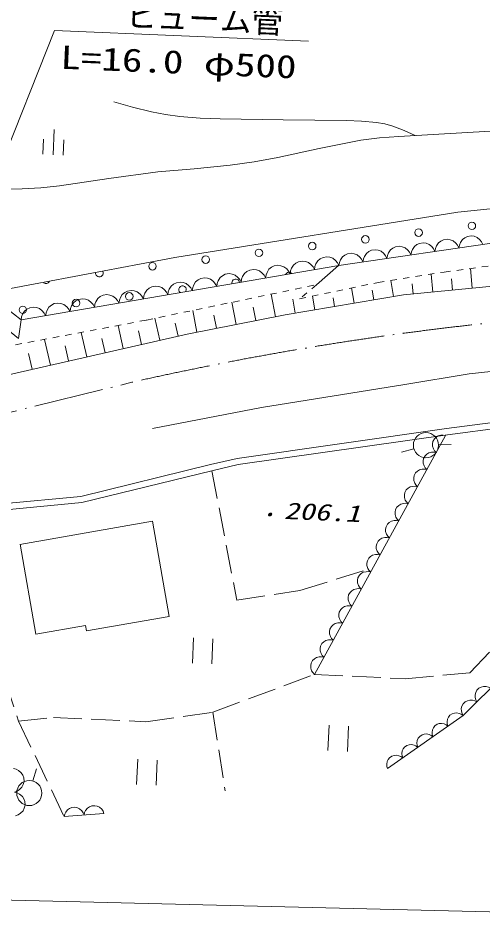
# Model space of a CAD drawing. Units: millimetres, scale not verified. Extents: x 40000 to 680000, y 20000 to 380000.
# Drawn here: x 205788 to 242548, y 262853 to 334275 of the extents above; entities that cross this region are included whole.
import ezdxf
from ezdxf.enums import TextEntityAlignment as Align

# ---------------------------------------------------------------- set-up
doc = ezdxf.new("R2010")
doc.units = ezdxf.units.MM
doc.header["$LTSCALE"] = 1000
for name, pattern in [('USER3', [3, 2.25, -0.75]), ('USER4', [1, 0.5, -0.5]), ('USER5', [7.000001, 5.508197, -0.688525, 0.114754, -0.688525])]:
    doc.linetypes.add(name, pattern=pattern)
for name, color, linetype, lineweight in [('S-BGD', 1, 'Continuous', 13), ('S-BGD-HTXT', 6, 'Continuous', 13), ('S-BMK', 3, 'USER5', 13)]:
    doc.layers.add(name, color=color, linetype=linetype, lineweight=lineweight)
doc.styles.add('ＭＳ ゴシック', font='')
doc.styles.get('ＭＳ ゴシック').set_extended_font_data('MS Gothic')

# ---------------------------------------------------------------- blocks, each defined once
blk = doc.blocks.new('BUHIN11')
at = {"layer": 'S-BGD'}
blk.add_lwpolyline([(-949, -138), (-846, -346), (-706, -514), (-490, -696), (-265, -780), (-31, -819), (263, -776), (475, -672), (668, -528), (823, -293), (905, -92), (949, 138)], dxfattribs=at)
blk = doc.blocks.new('BUHIN12')
at = {"layer": 'S-BGD'}
blk.add_lwpolyline([(-966, -166), (-856, -376), (-708, -544), (-483, -724), (-250, -804), (-11, -838), (289, -786), (504, -675), (696, -522), (848, -277), (927, -70), (966, 166)], dxfattribs=at)
blk = doc.blocks.new('BUHIN74')
at = {"layer": 'S-BGD'}
blk.add_lwpolyline([(-596, -418), (-455, -524), (-302, -590), (-94, -640), (88, -620), (259, -566), (444, -436), (553, -293), (634, -129), (658, 83), (645, 248), (596, 418)], dxfattribs=at)
blk = doc.blocks.new('BUHIN75')
at = {"layer": 'S-BGD'}
blk.add_lwpolyline([(-544, -542), (-378, -626), (-207, -667), (18, -681), (202, -627), (371, -541), (539, -373), (626, -204), (681, -20), (668, 205), (625, 373), (544, 542)], dxfattribs=at)
blk = doc.blocks.new('BUHIN81')
at = {"layer": 'S-BGD'}
blk.add_lwpolyline([(-370, -674), (-188, -709), (-12, -700), (209, -650), (371, -546), (509, -416), (624, -207), (660, -20), (661, 172), (585, 385), (496, 535), (370, 674)], dxfattribs=at)
blk = doc.blocks.new('BUHIN82')
at = {"layer": 'S-BGD'}
blk.add_lwpolyline([(-787, -62), (-714, -238), (-607, -384), (-440, -545), (-260, -626), (-70, -671), (174, -652), (354, -578), (520, -470), (660, -285), (738, -124), (787, 62)], dxfattribs=at)
blk = doc.blocks.new('BUHIN107')
at = {"layer": 'S-BGD'}
blk.add_lwpolyline([(-42, 935), (-254, 855), (-431, 735), (-629, 543), (-732, 333), (-792, 110), (-779, -180), (-699, -397), (-578, -597), (-364, -770), (-177, -870), (42, -935)], dxfattribs=at)
blk = doc.blocks.new('BUHIN197')
at = {"layer": 'S-BGD'}
for p, q in [((-808, -171), (-757, 1028)), ((-42, -999), (42, 999)), ((791, -238), (841, 960))]:
    blk.add_line(p, q, dxfattribs=at)
blk = doc.blocks.new('BUHIN199')
at = {"layer": 'S-BGD'}
for p, q in [((-722, 1031), (-806, -967)), ((727, -1032), (811, 967))]:
    blk.add_line(p, q, dxfattribs=at)
blk = doc.blocks.new('BUHIN200')
at = {"layer": 'S-BGD'}
blk.add_circle((0, 0), 995, dxfattribs=at)

msp = doc.modelspace()

# ---------------------------------------------------------------- linework, layer by layer
at = {"layer": 'S-BGD'}
for p, q in [((240556, 318950), (263894, 321251)), ((218187, 315345), (240556, 318950)), ((246344, 316938), (231158, 314735)), ((203296, 312565), (218187, 315345)), ((231158, 314735), (206030, 310425)), ((229399, 313207), (231121, 314714)), ((241708, 312928), (241555, 314485)), ((250262, 313768), (236264, 312393)), ((238597, 312623), (238457, 314045)), ((240152, 312775), (240064, 313677)), ((232368, 311739), (232165, 312947)), ((235485, 312263), (235270, 313543)), ((237042, 312470), (236963, 313269)), ((206030, 310425), (203296, 312565)), ((226139, 310671), (225789, 312457)), ((236264, 312393), (226914, 310823)), ((229252, 311215), (229069, 312302)), ((230810, 311477), (230694, 312166)), ((233927, 312001), (233799, 312762)), ((223035, 310063), (222692, 311814)), ((224587, 310367), (224379, 311428)), ((227694, 310954), (227509, 312054)), ((226914, 310823), (219156, 309303)), ((219932, 309455), (219596, 311171)), ((221484, 309759), (221280, 310799)), ((203731, 310660), (205834, 308950)), ((205834, 308950), (206030, 310425)), ((214111, 308159), (213696, 309988)), ((216994, 308813), (216600, 310549)), ((218435, 309140), (218203, 310166)), ((219156, 309303), (194652, 303745)), ((211228, 307505), (210790, 309438)), ((215553, 308486), (215311, 309552)), ((208346, 306851), (207883, 308888)), ((212670, 307832), (212414, 308961)), ((209787, 307178), (209517, 308369)), ((206904, 306524), (206620, 307778)), ((241446, 306175), (246497, 306681)), ((236379, 305311), (241446, 306175)), ((225030, 303498), (236379, 305311)), ((216427, 301840), (225030, 303498)), ((239671, 301838), (249949, 303163)), ((250022, 302668), (239739, 301343)), ((223104, 299484), (239671, 301838)), ((239739, 301343), (223195, 298992)), ((229218, 282414), (239588, 301290)), ((237080, 300248), (236119, 299972)), ((239041, 300554), (240041, 300583)), ((220998, 298996), (223104, 299484)), ((210752, 296477), (220998, 298996)), ((223195, 298992), (221114, 298510)), ((221114, 298510), (210835, 295983)), ((204516, 295893), (210752, 296477)), ((210835, 295983), (204555, 295394)), ((205923, 292684), (216430, 294508)), ((216430, 294508), (217735, 286994)), ((207190, 285599), (205955, 292714)), ((240974, 279160), (249670, 287828)), ((217735, 286994), (211188, 285858)), ((211115, 286280), (207190, 285599)), ((211188, 285858), (211115, 286280)), ((235009, 274975), (240974, 279160)), ((206957, 273997), (207240, 274956)), ((209431, 271183), (212579, 271429))]:
    msp.add_line(p, q, dxfattribs=at)
at = {"layer": 'S-BGD', "linetype": 'USER4'}
for p, q in [((239485, 314208), (245604, 315027)), ((234254, 313382), (239485, 314208)), ((215951, 310414), (229399, 313207)), ((228053, 312091), (234254, 313382)), ((229399, 313207), (228053, 312091)), ((197729, 306968), (215951, 310414))]:
    msp.add_line(p, q, dxfattribs=at)
at = {"layer": 'S-BGD', "linetype": 'USER3'}
for p, q in [((221114, 298510), (223079, 288277)), ((228075, 289032), (233525, 290733)), ((241522, 282536), (248737, 290161)), ((223079, 288277), (228075, 289032)), ((203800, 284845), (205832, 278704)), ((221193, 279426), (229218, 282414)), ((229218, 282414), (236400, 282063)), ((236400, 282063), (241522, 282536)), ((215881, 278672), (221193, 279426)), ((221193, 279426), (222170, 273206)), ((205832, 278704), (208583, 279019)), ((205832, 278704), (209431, 271183)), ((208583, 279019), (215881, 278672))]:
    msp.add_line(p, q, dxfattribs=at)
at = {"layer": 'S-BGD'}
for points in [[(213362, 327667), (214842, 327235), (216334, 326862), (217451, 326656), (218580, 326508), (220176, 326378), (221777, 326307), (226763, 326245), (231753, 326178), (232947, 326134), (234144, 326029), (234788, 325907), (235427, 325723), (236307, 325391), (237185, 325009)], [(203723, 320760), (206111, 320769), (207587, 320865), (209069, 321023), (212952, 321598), (216840, 322114), (219706, 322352), (222566, 322651), (224454, 322927), (226334, 323262), (229606, 323980), (232890, 324638), (234380, 324803), (235888, 324909), (240866, 325213), (245856, 325496)]]:
    msp.add_lwpolyline(points, dxfattribs=at)
for centre in [(241674, 317858), (237465, 317325), (229047, 316258), (233256, 316791), (224838, 315725), (220629, 315191), (216420, 314658), (214582, 312287), (206164, 311220), (210373, 311753)]:
    msp.add_circle(centre, 298, dxfattribs=at)
for centre, start, end in [((212211, 314125), 175.87758, 25.7539), ((223000, 313353), 6.43581, 193.03104), ((227209, 313887), 44.15897, 155.30788), ((208002, 313591), 230.10104, 331.53044), ((218791, 312820), 326.8601, 232.60675)]:
    msp.add_arc(centre, 298, start, end, dxfattribs=at)
at = {"layer": 'S-BGD-HTXT'}
for p, q in [((200347, 312396), (208664, 333293)), ((208664, 333293), (228760, 332447)), ((203039, 264621), (329445, 261589))]:
    msp.add_line(p, q, dxfattribs=at)
at = {"layer": 'S-BMK'}
msp.add_line((193522, 300263), (214791, 305496), dxfattribs=at)
msp.add_arc((269119, 65576), 245994, 89.884, 102.75891, dxfattribs=at)

# ---------------------------------------------------------------- block references
at = {"rotation": 180}
for name, p in [('BUHIN197', (208600, 324479)), ('BUHIN11', (237802, 315699)), ('BUHIN11', (239700, 315974)), ('BUHIN11', (241598, 316250)), ('BUHIN11', (232107, 314873)), ('BUHIN11', (234005, 315148)), ('BUHIN11', (235903, 315424)), ('BUHIN12', (228258, 314238)), ('BUHIN12', (230191, 314570)), ('BUHIN12', (224392, 313575)), ('BUHIN12', (226325, 313906)), ('BUHIN12', (220527, 312912)), ('BUHIN12', (222459, 313243)), ('BUHIN12', (216661, 312249)), ('BUHIN12', (218594, 312580)), ('BUHIN12', (212795, 311586)), ('BUHIN12', (214728, 311917)), ('BUHIN12', (206996, 310591)), ('BUHIN12', (208929, 310922)), ('BUHIN12', (210862, 311254)), ('BUHIN200', (238042, 300525)), ('BUHIN81', (239218, 300616)), ('BUHIN81', (238477, 299268)), ('BUHIN81', (237737, 297919)), ('BUHIN81', (236996, 296571)), ('BUHIN81', (236255, 295223)), ('BUHIN81', (235514, 293875)), ('BUHIN81', (234774, 292526)), ('BUHIN81', (234033, 291178)), ('BUHIN81', (233292, 289830)), ('BUHIN81', (232552, 288481)), ('BUHIN81', (231811, 287133)), ('BUHIN81', (231070, 285785)), ('BUHIN199', (220396, 284268)), ('BUHIN81', (230329, 284436)), ('BUHIN81', (229589, 283088)), ('BUHIN75', (242604, 280785)), ('BUHIN75', (241517, 279702)), ('BUHIN74', (240377, 278742)), ('BUHIN199', (231103, 277358)), ('BUHIN74', (239184, 277905)), ('BUHIN74', (237991, 277068)), ('BUHIN74', (236798, 276231)), ('BUHIN199', (215976, 274678)), ('BUHIN74', (235606, 275394)), ('BUHIN107', (205465, 274046)), ('BUHIN200', (206674, 273038)), ('BUHIN107', (205549, 272176)), ('BUHIN82', (210218, 271245)), ('BUHIN82', (211792, 271368))]:
    msp.add_blockref(name, p, dxfattribs=at)

# ---------------------------------------------------------------- texts
at = {"layer": 'S-BGD', "style": 'ＭＳ ゴシック', "oblique": 15, "width": 1.35}
msp.add_text('206.1', height=1320, rotation=357.6, dxfattribs=at).set_placement((226779, 294305), align=Align.BOTTOM_LEFT)
at = {"layer": 'S-BGD', "style": 'ＭＳ ゴシック', "oblique": 15}
msp.add_text('・', height=1100, rotation=357.6, dxfattribs=at).set_placement((224781, 294185), align=Align.BOTTOM_LEFT)
at = {"layer": 'S-BGD-HTXT', "style": 'ＭＳ ゴシック'}
msp.add_text('ヒューム管', height=1833, rotation=357.6, dxfattribs=at).set_placement((214203, 333024), align=Align.BOTTOM_LEFT)
at = {"layer": 'S-BGD-HTXT', "style": 'ＭＳ ゴシック', "width": 1.3}
msp.add_text('L=16.0 φ500', height=1833, rotation=357.6, dxfattribs=at).set_placement((209084, 329730), align=Align.BOTTOM_LEFT)

doc.saveas('drawing.dxf')
